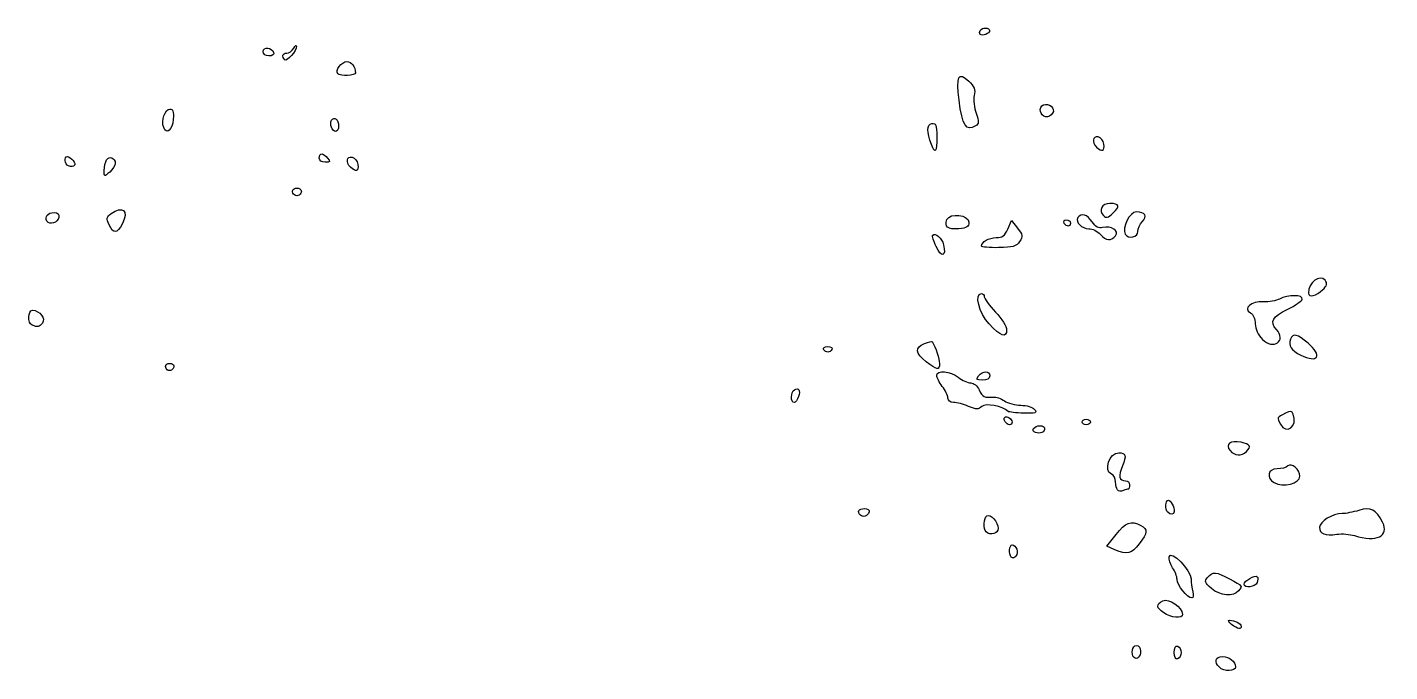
# Model space of a CAD drawing. Header units: centimetres. Extents: x -9 to 9, y -13.5 to 12.3.
# Drawn here: x 0.52 to 7.64, y 4.32 to 7.69 of the extents above; entities that cross this region are included whole.
import ezdxf

# ---------------------------------------------------------------- set-up
doc = ezdxf.new("R2010")
doc.units = ezdxf.units.CM
doc.header["$MEASUREMENT"] = 0
doc.layers.add('Layer 1', color=7, linetype='Continuous')

msp = doc.modelspace()

# ---------------------------------------------------------------- linework, layer by layer
at = {"layer": 'Layer 1'}
for points, knots in [([(5.55122, 7.67458), (5.55122, 7.69128), (5.51159, 7.69166), (5.50132, 7.67511), (5.50132, 7.67511), (5.49704, 7.66819), (5.4973, 7.65878), (5.50189, 7.65419), (5.50189, 7.65419), (5.51329, 7.64279), (5.55122, 7.65851), (5.55122, 7.67463), (5.55122, 7.67463), (5.55122, 7.67463), (5.55122, 7.67458), (5.55122, 7.67458)], [0, 0, 0, 0, 0.2, 0.2, 0.2, 0.2, 0.4, 0.4, 0.4, 0.4, 0.6, 0.6, 0.6, 0.6, 1, 1, 1, 1]), ([(1.80593, 7.55974), (1.79672, 7.5874), (1.75112, 7.59133), (1.75112, 7.56448), (1.75112, 7.56448), (1.75112, 7.55093), (1.76362, 7.54148), (1.78157, 7.54148), (1.78157, 7.54148), (1.79943, 7.54148), (1.8095, 7.54903), (1.80594, 7.55975), (1.80594, 7.55975), (1.80594, 7.55975), (1.80593, 7.55974), (1.80593, 7.55974)], [0, 0, 0, 0, 0.2, 0.2, 0.2, 0.2, 0.4, 0.4, 0.4, 0.4, 0.6, 0.6, 0.6, 0.6, 1, 1, 1, 1]), ([(1.92573, 7.59263), (1.92562, 7.60066), (1.91891, 7.59572), (1.91071, 7.58167), (1.91071, 7.58167), (1.90252, 7.5676), (1.88627, 7.55609), (1.87462, 7.55609), (1.87462, 7.55609), (1.85206, 7.55609), (1.84661, 7.53854), (1.86382, 7.52133), (1.86382, 7.52133), (1.87507, 7.51008), (1.92592, 7.56865), (1.92573, 7.59263)], [0, 0, 0, 0, 0.2, 0.2, 0.2, 0.2, 0.4, 0.4, 0.4, 0.4, 0.6, 0.6, 0.6, 0.6, 1, 1, 1, 1]), ([(2.23343, 7.45258), (2.23343, 7.48569), (2.21345, 7.51224), (2.18853, 7.51224), (2.18853, 7.51224), (2.16036, 7.51224), (2.12517, 7.46459), (2.14137, 7.44839), (2.14137, 7.44839), (2.15575, 7.43401), (2.23343, 7.43755), (2.23343, 7.4526), (2.23343, 7.4526), (2.23343, 7.4526), (2.23343, 7.45258), (2.23343, 7.45258)], [0, 0, 0, 0, 0.2, 0.2, 0.2, 0.2, 0.4, 0.4, 0.4, 0.4, 0.6, 0.6, 0.6, 0.6, 1, 1, 1, 1]), ([(5.47775, 7.1755), (5.49603, 7.18706), (5.49641, 7.19692), (5.48032, 7.24142), (5.48032, 7.24142), (5.46991, 7.2702), (5.4654, 7.31195), (5.47029, 7.33421), (5.47029, 7.33421), (5.47719, 7.36564), (5.47087, 7.38248), (5.44194, 7.40965), (5.44194, 7.40965), (5.38761, 7.46069), (5.37518, 7.43612), (5.39118, 7.30931), (5.39118, 7.30931), (5.40802, 7.17579), (5.4284, 7.14429), (5.47775, 7.17551), (5.47775, 7.17551), (5.47775, 7.17551), (5.47775, 7.1755), (5.47775, 7.1755)], [0, 0, 0, 0, 0.1428571, 0.1428571, 0.1428571, 0.1428571, 0.2857143, 0.2857143, 0.2857143, 0.2857143, 0.4285714, 0.4285714, 0.4285714, 0.4285714, 0.5714286, 0.5714286, 0.5714286, 0.5714286, 0.7142857, 0.7142857, 0.7142857, 0.7142857, 1, 1, 1, 1]), ([(5.88432, 7.25114), (5.88966, 7.27886), (5.84503, 7.30031), (5.82458, 7.27985), (5.82458, 7.27985), (5.80346, 7.25872), (5.82515, 7.21704), (5.85433, 7.22267), (5.85433, 7.22267), (5.86833, 7.22539), (5.88183, 7.23818), (5.88432, 7.25114)], [0, 0, 0, 0, 0.25, 0.25, 0.25, 0.25, 0.5, 0.5, 0.5, 0.5, 1, 1, 1, 1]), ([(1.28065, 7.20984), (1.28408, 7.25041), (1.27969, 7.26352), (1.26266, 7.26352), (1.26266, 7.26352), (1.23733, 7.26352), (1.21712, 7.20272), (1.2307, 7.16734), (1.2307, 7.16734), (1.24585, 7.12787), (1.27589, 7.15343), (1.28065, 7.20985), (1.28065, 7.20985), (1.28065, 7.20985), (1.28065, 7.20984), (1.28065, 7.20984)], [0, 0, 0, 0, 0.2, 0.2, 0.2, 0.2, 0.4, 0.4, 0.4, 0.4, 0.6, 0.6, 0.6, 0.6, 1, 1, 1, 1]), ([(2.14574, 7.17497), (2.14574, 7.20835), (2.1227, 7.2269), (2.10892, 7.2046), (2.10892, 7.2046), (2.09664, 7.18474), (2.11094, 7.1466), (2.13067, 7.1466), (2.13067, 7.1466), (2.13896, 7.1466), (2.14574, 7.15937), (2.14574, 7.17497)], [0, 0, 0, 0, 0.25, 0.25, 0.25, 0.25, 0.5, 0.5, 0.5, 0.5, 1, 1, 1, 1]), ([(5.27443, 7.11808), (5.27443, 7.1809), (5.27052, 7.19146), (5.24885, 7.18715), (5.24885, 7.18715), (5.22195, 7.1818), (5.22103, 7.14403), (5.2462, 7.07783), (5.2462, 7.07783), (5.26614, 7.02538), (5.27443, 7.03719), (5.27443, 7.11808)], [0, 0, 0, 0, 0.25, 0.25, 0.25, 0.25, 0.5, 0.5, 0.5, 0.5, 1, 1, 1, 1]), ([(6.11051, 7.06461), (6.08433, 7.0908), (6.08923, 7.12301), (6.11855, 7.11742), (6.11855, 7.11742), (6.13262, 7.11476), (6.14623, 7.09781), (6.1488, 7.07981), (6.1488, 7.07981), (6.15393, 7.04383), (6.13773, 7.03739), (6.11051, 7.06461)], [0, 0, 0, 0, 0.25, 0.25, 0.25, 0.25, 0.5, 0.5, 0.5, 0.5, 1, 1, 1, 1]), ([(0.75729, 6.99381), (0.74788, 7.00515), (0.7344, 7.01443), (0.72735, 7.01443), (0.72735, 7.01443), (0.70757, 7.01443), (0.71218, 6.97386), (0.73279, 6.96646), (0.73279, 6.96646), (0.76206, 6.95596), (0.77589, 6.97141), (0.75729, 6.9938), (0.75729, 6.9938), (0.75729, 6.9938), (0.75729, 6.99381), (0.75729, 6.99381)], [0, 0, 0, 0, 0.2, 0.2, 0.2, 0.2, 0.4, 0.4, 0.4, 0.4, 0.6, 0.6, 0.6, 0.6, 1, 1, 1, 1]), ([(0.9776, 6.97931), (0.9776, 7.00799), (0.94673, 7.02077), (0.93234, 6.99805), (0.93234, 6.99805), (0.92532, 6.98697), (0.91948, 6.96209), (0.91936, 6.94276), (0.91936, 6.94276), (0.91915, 6.90853), (0.91991, 6.9083), (0.94837, 6.93406), (0.94837, 6.93406), (0.96445, 6.94861), (0.9776, 6.96897), (0.9776, 6.97931)], [0, 0, 0, 0, 0.2, 0.2, 0.2, 0.2, 0.4, 0.4, 0.4, 0.4, 0.6, 0.6, 0.6, 0.6, 1, 1, 1, 1]), ([(2.0882, 7.00739), (2.07819, 7.01945), (2.06423, 7.02931), (2.05718, 7.02931), (2.05718, 7.02931), (2.05013, 7.02931), (2.04435, 7.01945), (2.04435, 7.00739), (2.04435, 7.00739), (2.04435, 6.99479), (2.05754, 6.98547), (2.07537, 6.98547), (2.07537, 6.98547), (2.10129, 6.98547), (2.1034, 6.98909), (2.0882, 7.00739)], [0, 0, 0, 0, 0.2, 0.2, 0.2, 0.2, 0.4, 0.4, 0.4, 0.4, 0.6, 0.6, 0.6, 0.6, 1, 1, 1, 1]), ([(2.24654, 6.97409), (2.24397, 6.99209), (2.23036, 7.00902), (2.21629, 7.0117), (2.21629, 7.0117), (2.18697, 7.01729), (2.18207, 6.98508), (2.20825, 6.95889), (2.20825, 6.95889), (2.23547, 6.93168), (2.25167, 6.93811), (2.24654, 6.97409)], [0, 0, 0, 0, 0.25, 0.25, 0.25, 0.25, 0.5, 0.5, 0.5, 0.5, 1, 1, 1, 1]), ([(1.94892, 6.82343), (1.95973, 6.84092), (1.93223, 6.85825), (1.91277, 6.84622), (1.91277, 6.84622), (1.89642, 6.83612), (1.90715, 6.80983), (1.92762, 6.80983), (1.92762, 6.80983), (1.93471, 6.80983), (1.94429, 6.81595), (1.94892, 6.82343)], [0, 0, 0, 0, 0.25, 0.25, 0.25, 0.25, 0.5, 0.5, 0.5, 0.5, 1, 1, 1, 1]), ([(0.68254, 6.69672), (0.68588, 6.71406), (0.67809, 6.72213), (0.65799, 6.72213), (0.65799, 6.72213), (0.62447, 6.72213), (0.60591, 6.7003), (0.62002, 6.67747), (0.62002, 6.67747), (0.63424, 6.65445), (0.67693, 6.6676), (0.68254, 6.69672)], [0, 0, 0, 0, 0.25, 0.25, 0.25, 0.25, 0.5, 0.5, 0.5, 0.5, 1, 1, 1, 1]), ([(1.01452, 6.66411), (1.04912, 6.73102), (1.01586, 6.76053), (0.95555, 6.71644), (0.95555, 6.71644), (0.93169, 6.699), (0.93022, 6.69072), (0.94513, 6.65798), (0.94513, 6.65798), (0.96783, 6.60817), (0.98643, 6.60981), (1.01452, 6.66412), (1.01452, 6.66412), (1.01452, 6.66412), (1.01452, 6.66411), (1.01452, 6.66411)], [0, 0, 0, 0, 0.2, 0.2, 0.2, 0.2, 0.4, 0.4, 0.4, 0.4, 0.6, 0.6, 0.6, 0.6, 1, 1, 1, 1]), ([(5.4429, 6.67098), (5.4429, 6.71014), (5.34214, 6.72245), (5.32779, 6.68505), (5.32779, 6.68505), (5.31318, 6.64697), (5.33187, 6.6325), (5.38946, 6.6373), (5.38946, 6.6373), (5.43168, 6.64082), (5.44291, 6.6479), (5.44291, 6.67099), (5.44291, 6.67099), (5.44291, 6.67099), (5.4429, 6.67098), (5.4429, 6.67098)], [0, 0, 0, 0, 0.2, 0.2, 0.2, 0.2, 0.4, 0.4, 0.4, 0.4, 0.6, 0.6, 0.6, 0.6, 1, 1, 1, 1]), ([(6.12951, 6.60835), (6.11496, 6.62443), (6.08844, 6.63758), (6.07057, 6.63758), (6.07057, 6.63758), (6.03351, 6.63758), (5.99812, 6.67263), (6.01219, 6.6954), (6.01219, 6.6954), (6.02859, 6.72193), (6.0622, 6.71199), (6.08772, 6.67303), (6.08772, 6.67303), (6.10494, 6.64675), (6.12117, 6.63771), (6.14157, 6.64305), (6.14157, 6.64305), (6.18622, 6.65472), (6.23084, 6.62627), (6.20905, 6.60001), (6.20905, 6.60001), (6.18519, 6.57126), (6.16075, 6.57382), (6.12951, 6.60834), (6.12951, 6.60834), (6.12951, 6.60834), (6.12951, 6.60835), (6.12951, 6.60835)], [0, 0, 0, 0, 0.125, 0.125, 0.125, 0.125, 0.25, 0.25, 0.25, 0.25, 0.375, 0.375, 0.375, 0.375, 0.5, 0.5, 0.5, 0.5, 0.625, 0.625, 0.625, 0.625, 0.75, 0.75, 0.75, 0.75, 1, 1, 1, 1]), ([(6.14656, 6.70604), (6.11903, 6.73356), (6.13832, 6.76937), (6.18066, 6.76937), (6.18066, 6.76937), (6.23094, 6.76937), (6.23596, 6.75503), (6.19778, 6.72048), (6.19778, 6.72048), (6.16824, 6.69374), (6.16091, 6.69168), (6.14656, 6.70604)], [0, 0, 0, 0, 0.25, 0.25, 0.25, 0.25, 0.5, 0.5, 0.5, 0.5, 1, 1, 1, 1]), ([(6.26087, 6.60888), (6.241, 6.64103), (6.28367, 6.72552), (6.31978, 6.72552), (6.31978, 6.72552), (6.36488, 6.72552), (6.37837, 6.70191), (6.34967, 6.67321), (6.34967, 6.67321), (6.3371, 6.66064), (6.32681, 6.63767), (6.32681, 6.62216), (6.32681, 6.62216), (6.32681, 6.59193), (6.27747, 6.582), (6.26086, 6.60888), (6.26086, 6.60888), (6.26086, 6.60888), (6.26087, 6.60888), (6.26087, 6.60888)], [0, 0, 0, 0, 0.1666667, 0.1666667, 0.1666667, 0.1666667, 0.3333333, 0.3333333, 0.3333333, 0.3333333, 0.5, 0.5, 0.5, 0.5, 0.6666667, 0.6666667, 0.6666667, 0.6666667, 1, 1, 1, 1]), ([(5.70813, 6.57003), (5.72611, 6.59711), (5.72481, 6.60525), (5.69678, 6.64088), (5.69678, 6.64088), (5.69678, 6.64088), (5.66511, 6.68114), (5.66511, 6.68114), (5.66511, 6.68114), (5.66511, 6.68114), (5.64607, 6.63587), (5.64607, 6.63587), (5.64607, 6.63587), (5.63111, 6.6003), (5.61811, 6.5906), (5.58541, 6.5906), (5.58541, 6.5906), (5.54707, 6.5906), (5.5087, 6.56844), (5.5087, 6.5463), (5.5087, 6.5463), (5.5087, 6.54124), (5.549, 6.53762), (5.59826, 6.53827), (5.59826, 6.53827), (5.67215, 6.53923), (5.69137, 6.5448), (5.70814, 6.57003), (5.70814, 6.57003), (5.70814, 6.57003), (5.70813, 6.57003), (5.70813, 6.57003)], [0, 0, 0, 0, 0.1111111, 0.1111111, 0.1111111, 0.1111111, 0.2222222, 0.2222222, 0.2222222, 0.2222222, 0.3333333, 0.3333333, 0.3333333, 0.3333333, 0.4444444, 0.4444444, 0.4444444, 0.4444444, 0.5555556, 0.5555556, 0.5555556, 0.5555556, 0.6666667, 0.6666667, 0.6666667, 0.6666667, 0.7777778, 0.7777778, 0.7777778, 0.7777778, 1, 1, 1, 1]), ([(5.9395, 6.66706), (5.93453, 6.6751), (5.94071, 6.68167), (5.95325, 6.68167), (5.95325, 6.68167), (5.96578, 6.68167), (5.97604, 6.6751), (5.97604, 6.66706), (5.97604, 6.66706), (5.97604, 6.65902), (5.96985, 6.65245), (5.96229, 6.65245), (5.96229, 6.65245), (5.95473, 6.65245), (5.94447, 6.65902), (5.9395, 6.66706)], [0, 0, 0, 0, 0.2, 0.2, 0.2, 0.2, 0.4, 0.4, 0.4, 0.4, 0.6, 0.6, 0.6, 0.6, 1, 1, 1, 1]), ([(5.31005, 6.55312), (5.30094, 6.58942), (5.26778, 6.6179), (5.25247, 6.60258), (5.25247, 6.60258), (5.24904, 6.59917), (5.25754, 6.57263), (5.27137, 6.54366), (5.27137, 6.54366), (5.2994, 6.48491), (5.32557, 6.49132), (5.31006, 6.55312), (5.31006, 6.55312), (5.31006, 6.55312), (5.31005, 6.55312), (5.31005, 6.55312)], [0, 0, 0, 0, 0.2, 0.2, 0.2, 0.2, 0.4, 0.4, 0.4, 0.4, 0.6, 0.6, 0.6, 0.6, 1, 1, 1, 1]), ([(7.21837, 6.30022), (7.21837, 6.3558), (7.27746, 6.40166), (7.30551, 6.36786), (7.30551, 6.36786), (7.319, 6.35161), (7.31621, 6.3408), (7.29243, 6.31701), (7.29243, 6.31701), (7.26145, 6.28603), (7.21837, 6.27626), (7.21837, 6.30022)], [0, 0, 0, 0, 0.25, 0.25, 0.25, 0.25, 0.5, 0.5, 0.5, 0.5, 1, 1, 1, 1]), ([(5.63995, 6.1086), (5.63995, 6.12486), (5.61364, 6.1667), (5.58149, 6.20158), (5.58149, 6.20158), (5.54934, 6.23647), (5.52303, 6.27249), (5.52303, 6.28164), (5.52303, 6.28164), (5.52303, 6.29079), (5.51645, 6.29827), (5.50841, 6.29827), (5.50841, 6.29827), (5.46977, 6.29827), (5.49517, 6.19771), (5.5486, 6.13916), (5.5486, 6.13916), (5.60864, 6.07337), (5.63995, 6.06289), (5.63995, 6.10859), (5.63995, 6.10859), (5.63995, 6.10859), (5.63995, 6.1086), (5.63995, 6.1086)], [0, 0, 0, 0, 0.1428571, 0.1428571, 0.1428571, 0.1428571, 0.2857143, 0.2857143, 0.2857143, 0.2857143, 0.4285714, 0.4285714, 0.4285714, 0.4285714, 0.5714286, 0.5714286, 0.5714286, 0.5714286, 0.7142857, 0.7142857, 0.7142857, 0.7142857, 1, 1, 1, 1]), ([(6.97762, 6.05851), (6.95454, 6.08159), (6.94067, 6.1119), (6.94067, 6.13925), (6.94067, 6.13925), (6.94067, 6.16529), (6.93058, 6.18868), (6.91578, 6.19697), (6.91578, 6.19697), (6.87432, 6.22017), (6.91912, 6.25915), (6.98304, 6.25547), (6.98304, 6.25547), (7.01199, 6.25382), (7.05004, 6.26016), (7.0676, 6.26962), (7.0676, 6.26962), (7.11105, 6.293), (7.19325, 6.29225), (7.18597, 6.26855), (7.18597, 6.26855), (7.18289, 6.2585), (7.14914, 6.23521), (7.11098, 6.21679), (7.11098, 6.21679), (7.02969, 6.17756), (7.01475, 6.1507), (7.05156, 6.11003), (7.05156, 6.11003), (7.10581, 6.05008), (7.03524, 6.00092), (6.97763, 6.05853), (6.97763, 6.05853), (6.97763, 6.05853), (6.97762, 6.05851), (6.97762, 6.05851)], [0, 0, 0, 0, 0.1, 0.1, 0.1, 0.1, 0.2, 0.2, 0.2, 0.2, 0.3, 0.3, 0.3, 0.3, 0.4, 0.4, 0.4, 0.4, 0.5, 0.5, 0.5, 0.5, 0.6, 0.6, 0.6, 0.6, 0.7, 0.7, 0.7, 0.7, 0.8, 0.8, 0.8, 0.8, 1, 1, 1, 1]), ([(0.59619, 6.14326), (0.6155, 6.16653), (0.58219, 6.21058), (0.54528, 6.21058), (0.54528, 6.21058), (0.51932, 6.21058), (0.51706, 6.1429), (0.54267, 6.13257), (0.54267, 6.13257), (0.5723, 6.12061), (0.57841, 6.12183), (0.59619, 6.14326)], [0, 0, 0, 0, 0.25, 0.25, 0.25, 0.25, 0.5, 0.5, 0.5, 0.5, 1, 1, 1, 1]), ([(7.17884, 5.97583), (7.128, 6.00115), (7.11225, 6.02602), (7.12539, 6.06025), (7.12539, 6.06025), (7.13757, 6.092), (7.16073, 6.08653), (7.21665, 6.03871), (7.21665, 6.03871), (7.29356, 5.97293), (7.26847, 5.93119), (7.17884, 5.97583)], [0, 0, 0, 0, 0.25, 0.25, 0.25, 0.25, 0.5, 0.5, 0.5, 0.5, 1, 1, 1, 1]), ([(4.72648, 6.00596), (4.73145, 6.014), (4.72158, 6.02057), (4.70456, 6.02057), (4.70456, 6.02057), (4.68753, 6.02057), (4.67767, 6.014), (4.68264, 6.00596), (4.68264, 6.00596), (4.68761, 5.99792), (4.69747, 5.99135), (4.70456, 5.99135), (4.70456, 5.99135), (4.71165, 5.99135), (4.72152, 5.99792), (4.72648, 6.00596)], [0, 0, 0, 0, 0.2, 0.2, 0.2, 0.2, 0.4, 0.4, 0.4, 0.4, 0.6, 0.6, 0.6, 0.6, 1, 1, 1, 1]), ([(5.28879, 5.93219), (5.28879, 5.95456), (5.26849, 6.0165), (5.25132, 6.04656), (5.25132, 6.04656), (5.25004, 6.0488), (5.23164, 6.044), (5.21043, 6.03596), (5.21043, 6.03596), (5.159, 6.01641), (5.1618, 5.98677), (5.21936, 5.94141), (5.21936, 5.94141), (5.27653, 5.89635), (5.28879, 5.89473), (5.28879, 5.93219)], [0, 0, 0, 0, 0.2, 0.2, 0.2, 0.2, 0.4, 0.4, 0.4, 0.4, 0.6, 0.6, 0.6, 0.6, 1, 1, 1, 1]), ([(1.28402, 5.91913), (1.28402, 5.9267), (1.27415, 5.93288), (1.2621, 5.93288), (1.2621, 5.93288), (1.2395, 5.93288), (1.23306, 5.91564), (1.24952, 5.89918), (1.24952, 5.89918), (1.2612, 5.8875), (1.28402, 5.90073), (1.28402, 5.91913)], [0, 0, 0, 0, 0.25, 0.25, 0.25, 0.25, 0.5, 0.5, 0.5, 0.5, 1, 1, 1, 1]), ([(5.78577, 5.69195), (5.77586, 5.7039), (5.74375, 5.71365), (5.71434, 5.71365), (5.71434, 5.71365), (5.68496, 5.71365), (5.64625, 5.72392), (5.62833, 5.73647), (5.62833, 5.73647), (5.61041, 5.74903), (5.58428, 5.75813), (5.57027, 5.75671), (5.57027, 5.75671), (5.52352, 5.75197), (5.51306, 5.75724), (5.4963, 5.79403), (5.4963, 5.79403), (5.48711, 5.81421), (5.46731, 5.83057), (5.45208, 5.83057), (5.45208, 5.83057), (5.43691, 5.83057), (5.40778, 5.84372), (5.38735, 5.8598), (5.38735, 5.8598), (5.34466, 5.89338), (5.27441, 5.89915), (5.27441, 5.86908), (5.27441, 5.86908), (5.27441, 5.8581), (5.28756, 5.8324), (5.30364, 5.81196), (5.30364, 5.81196), (5.31972, 5.79152), (5.33287, 5.76432), (5.33287, 5.75153), (5.33287, 5.75153), (5.33287, 5.73788), (5.34515, 5.72826), (5.36257, 5.72826), (5.36257, 5.72826), (5.37891, 5.72826), (5.41432, 5.71904), (5.44127, 5.70778), (5.44127, 5.70778), (5.48273, 5.69046), (5.49335, 5.69038), (5.51027, 5.70725), (5.51027, 5.70725), (5.52931, 5.72629), (5.6196, 5.70943), (5.64737, 5.68165), (5.64737, 5.68165), (5.65183, 5.67717), (5.68885, 5.67278), (5.72963, 5.67186), (5.72963, 5.67186), (5.79363, 5.67042), (5.80131, 5.67314), (5.78576, 5.69189), (5.78576, 5.69189), (5.78576, 5.69189), (5.78577, 5.69195), (5.78577, 5.69195)], [0, 0, 0, 0, 0.0588235, 0.0588235, 0.0588235, 0.0588235, 0.1176471, 0.1176471, 0.1176471, 0.1176471, 0.1764706, 0.1764706, 0.1764706, 0.1764706, 0.2352941, 0.2352941, 0.2352941, 0.2352941, 0.2941176, 0.2941176, 0.2941176, 0.2941176, 0.3529412, 0.3529412, 0.3529412, 0.3529412, 0.4117647, 0.4117647, 0.4117647, 0.4117647, 0.4705882, 0.4705882, 0.4705882, 0.4705882, 0.5294118, 0.5294118, 0.5294118, 0.5294118, 0.5882353, 0.5882353, 0.5882353, 0.5882353, 0.6470588, 0.6470588, 0.6470588, 0.6470588, 0.7058824, 0.7058824, 0.7058824, 0.7058824, 0.7647059, 0.7647059, 0.7647059, 0.7647059, 0.8235294, 0.8235294, 0.8235294, 0.8235294, 0.8823529, 0.8823529, 0.8823529, 0.8823529, 1, 1, 1, 1]), ([(5.55188, 5.86711), (5.55188, 5.87917), (5.54282, 5.88903), (5.53174, 5.88903), (5.53174, 5.88903), (5.52067, 5.88903), (5.50342, 5.87916), (5.49341, 5.86711), (5.49341, 5.86711), (5.47802, 5.84857), (5.48113, 5.84519), (5.51354, 5.84519), (5.51354, 5.84519), (5.53787, 5.84519), (5.55187, 5.8532), (5.55187, 5.86711), (5.55187, 5.86711), (5.55187, 5.86711), (5.55188, 5.86711), (5.55188, 5.86711)], [0, 0, 0, 0, 0.1666667, 0.1666667, 0.1666667, 0.1666667, 0.3333333, 0.3333333, 0.3333333, 0.3333333, 0.5, 0.5, 0.5, 0.5, 0.6666667, 0.6666667, 0.6666667, 0.6666667, 1, 1, 1, 1]), ([(4.55125, 5.75859), (4.5622, 5.7931), (4.55291, 5.80882), (4.52995, 5.79463), (4.52995, 5.79463), (4.51078, 5.78278), (4.50917, 5.72826), (4.52799, 5.72826), (4.52799, 5.72826), (4.53549, 5.72826), (4.54595, 5.74191), (4.55125, 5.75859)], [0, 0, 0, 0, 0.25, 0.25, 0.25, 0.25, 0.5, 0.5, 0.5, 0.5, 1, 1, 1, 1]), ([(5.66903, 5.6251), (5.66903, 5.64234), (5.64052, 5.66079), (5.63005, 5.65032), (5.63005, 5.65032), (5.61958, 5.63985), (5.63803, 5.61134), (5.65527, 5.61134), (5.65527, 5.61134), (5.66284, 5.61134), (5.66902, 5.61753), (5.66902, 5.6251), (5.66902, 5.6251), (5.66902, 5.6251), (5.66903, 5.6251), (5.66903, 5.6251)], [0, 0, 0, 0, 0.2, 0.2, 0.2, 0.2, 0.4, 0.4, 0.4, 0.4, 0.6, 0.6, 0.6, 0.6, 1, 1, 1, 1]), ([(6.07828, 5.62595), (6.07828, 5.63399), (6.06841, 5.64056), (6.05636, 5.64056), (6.05636, 5.64056), (6.0443, 5.64056), (6.03444, 5.63399), (6.03444, 5.62595), (6.03444, 5.62595), (6.03444, 5.61791), (6.04431, 5.61133), (6.05636, 5.61133), (6.05636, 5.61133), (6.06842, 5.61133), (6.07828, 5.61791), (6.07828, 5.62595)], [0, 0, 0, 0, 0.2, 0.2, 0.2, 0.2, 0.4, 0.4, 0.4, 0.4, 0.6, 0.6, 0.6, 0.6, 1, 1, 1, 1]), ([(7.07201, 5.61484), (7.05329, 5.64982), (7.05238, 5.64784), (7.098, 5.67158), (7.098, 5.67158), (7.12496, 5.68561), (7.13265, 5.68478), (7.13943, 5.6671), (7.13943, 5.6671), (7.16376, 5.60371), (7.10312, 5.5567), (7.07201, 5.61483), (7.07201, 5.61483), (7.07201, 5.61483), (7.07201, 5.61484), (7.07201, 5.61484)], [0, 0, 0, 0, 0.2, 0.2, 0.2, 0.2, 0.4, 0.4, 0.4, 0.4, 0.6, 0.6, 0.6, 0.6, 1, 1, 1, 1]), ([(5.8365, 5.5811), (5.84112, 5.58859), (5.83882, 5.59847), (5.83137, 5.60307), (5.83137, 5.60307), (5.81231, 5.61485), (5.76983, 5.59639), (5.7796, 5.58058), (5.7796, 5.58058), (5.79019, 5.56345), (5.82578, 5.56378), (5.83649, 5.58111), (5.83649, 5.58111), (5.83649, 5.58111), (5.8365, 5.5811), (5.8365, 5.5811)], [0, 0, 0, 0, 0.2, 0.2, 0.2, 0.2, 0.4, 0.4, 0.4, 0.4, 0.6, 0.6, 0.6, 0.6, 1, 1, 1, 1]), ([(6.80861, 5.47624), (6.78107, 5.50942), (6.81082, 5.53193), (6.86615, 5.51978), (6.86615, 5.51978), (6.91514, 5.50902), (6.92116, 5.49849), (6.8939, 5.47123), (6.8939, 5.47123), (6.86968, 5.44701), (6.83098, 5.44928), (6.80861, 5.47624)], [0, 0, 0, 0, 0.25, 0.25, 0.25, 0.25, 0.5, 0.5, 0.5, 0.5, 1, 1, 1, 1]), ([(6.27679, 5.27518), (6.28015, 5.27518), (6.2829, 5.28505), (6.2829, 5.2971), (6.2829, 5.2971), (6.2829, 5.30915), (6.27342, 5.31902), (6.26184, 5.31902), (6.26184, 5.31902), (6.2279, 5.31902), (6.22319, 5.34171), (6.24588, 5.396), (6.24588, 5.396), (6.268, 5.44894), (6.26363, 5.46518), (6.22727, 5.46518), (6.22727, 5.46518), (6.17861, 5.46518), (6.14504, 5.36999), (6.1879, 5.35354), (6.1879, 5.35354), (6.19996, 5.3489), (6.20982, 5.33048), (6.20982, 5.31258), (6.20982, 5.31258), (6.20982, 5.27264), (6.22375, 5.25716), (6.25045, 5.2674), (6.25045, 5.2674), (6.26157, 5.27166), (6.27343, 5.27516), (6.27679, 5.27516), (6.27679, 5.27516), (6.27679, 5.27516), (6.27679, 5.27518), (6.27679, 5.27518)], [0, 0, 0, 0, 0.1, 0.1, 0.1, 0.1, 0.2, 0.2, 0.2, 0.2, 0.3, 0.3, 0.3, 0.3, 0.4, 0.4, 0.4, 0.4, 0.5, 0.5, 0.5, 0.5, 0.6, 0.6, 0.6, 0.6, 0.7, 0.7, 0.7, 0.7, 0.8, 0.8, 0.8, 0.8, 1, 1, 1, 1]), ([(7.03933, 5.30871), (6.99673, 5.33353), (7.00678, 5.38062), (7.05468, 5.38062), (7.05468, 5.38062), (7.07719, 5.38062), (7.1026, 5.38762), (7.11116, 5.39618), (7.11116, 5.39618), (7.12954, 5.41456), (7.17453, 5.37657), (7.17453, 5.34268), (7.17453, 5.34268), (7.17453, 5.30426), (7.08543, 5.28187), (7.03933, 5.30871)], [0, 0, 0, 0, 0.2, 0.2, 0.2, 0.2, 0.4, 0.4, 0.4, 0.4, 0.6, 0.6, 0.6, 0.6, 1, 1, 1, 1]), ([(6.51676, 5.15705), (6.51676, 5.18234), (6.49902, 5.21671), (6.48596, 5.21671), (6.48596, 5.21671), (6.47081, 5.21671), (6.46826, 5.16777), (6.48265, 5.15337), (6.48265, 5.15337), (6.49676, 5.13926), (6.51675, 5.14141), (6.51675, 5.15705), (6.51675, 5.15705), (6.51675, 5.15705), (6.51676, 5.15705), (6.51676, 5.15705)], [0, 0, 0, 0, 0.2, 0.2, 0.2, 0.2, 0.4, 0.4, 0.4, 0.4, 0.6, 0.6, 0.6, 0.6, 1, 1, 1, 1]), ([(4.92026, 5.15551), (4.92349, 5.16521), (4.9126, 5.17287), (4.8956, 5.17287), (4.8956, 5.17287), (4.86524, 5.17287), (4.85614, 5.15752), (4.8752, 5.13846), (4.8752, 5.13846), (4.88874, 5.12492), (4.91315, 5.13414), (4.92027, 5.15551), (4.92027, 5.15551), (4.92027, 5.15551), (4.92026, 5.15551), (4.92026, 5.15551)], [0, 0, 0, 0, 0.2, 0.2, 0.2, 0.2, 0.4, 0.4, 0.4, 0.4, 0.6, 0.6, 0.6, 0.6, 1, 1, 1, 1]), ([(5.59594, 5.06951), (5.59594, 5.10278), (5.55557, 5.14751), (5.5363, 5.1356), (5.5363, 5.1356), (5.5208, 5.12602), (5.51816, 5.06552), (5.53261, 5.05107), (5.53261, 5.05107), (5.55394, 5.02974), (5.59595, 5.04197), (5.59595, 5.06952), (5.59595, 5.06952), (5.59595, 5.06952), (5.59594, 5.06951), (5.59594, 5.06951)], [0, 0, 0, 0, 0.2, 0.2, 0.2, 0.2, 0.4, 0.4, 0.4, 0.4, 0.6, 0.6, 0.6, 0.6, 1, 1, 1, 1]), ([(7.45953, 5.03162), (7.43541, 5.03927), (7.39393, 5.04234), (7.36734, 5.03846), (7.36734, 5.03846), (7.30509, 5.02937), (7.27684, 5.04075), (7.27684, 5.07487), (7.27684, 5.07487), (7.27684, 5.10524), (7.34509, 5.14676), (7.395, 5.14676), (7.395, 5.14676), (7.41255, 5.14676), (7.45214, 5.15431), (7.48296, 5.16355), (7.48296, 5.16355), (7.54659, 5.18262), (7.5708, 5.17042), (7.60656, 5.10126), (7.60656, 5.10126), (7.64402, 5.02883), (7.57362, 4.99549), (7.45955, 5.03162), (7.45955, 5.03162), (7.45955, 5.03162), (7.45953, 5.03162), (7.45953, 5.03162)], [0, 0, 0, 0, 0.125, 0.125, 0.125, 0.125, 0.25, 0.25, 0.25, 0.25, 0.375, 0.375, 0.375, 0.375, 0.5, 0.5, 0.5, 0.5, 0.625, 0.625, 0.625, 0.625, 0.75, 0.75, 0.75, 0.75, 1, 1, 1, 1]), ([(6.33332, 4.98789), (6.37801, 5.04649), (6.3797, 5.06465), (6.34233, 5.08466), (6.34233, 5.08466), (6.29148, 5.11187), (6.26067, 5.10075), (6.21214, 5.03767), (6.21214, 5.03767), (6.21214, 5.03767), (6.16435, 4.97555), (6.16435, 4.97555), (6.16435, 4.97555), (6.16435, 4.97555), (6.20536, 4.95794), (6.20536, 4.95794), (6.20536, 4.95794), (6.27011, 4.93013), (6.29342, 4.93559), (6.33331, 4.98789), (6.33331, 4.98789), (6.33331, 4.98789), (6.33332, 4.98789), (6.33332, 4.98789)], [0, 0, 0, 0, 0.1428571, 0.1428571, 0.1428571, 0.1428571, 0.2857143, 0.2857143, 0.2857143, 0.2857143, 0.4285714, 0.4285714, 0.4285714, 0.4285714, 0.5714286, 0.5714286, 0.5714286, 0.5714286, 0.7142857, 0.7142857, 0.7142857, 0.7142857, 1, 1, 1, 1]), ([(5.69339, 4.95995), (5.68855, 4.97255), (5.67782, 4.98286), (5.66953, 4.98286), (5.66953, 4.98286), (5.65271, 4.98286), (5.64887, 4.93485), (5.66444, 4.91928), (5.66444, 4.91928), (5.68049, 4.90324), (5.70301, 4.93489), (5.69339, 4.95995)], [0, 0, 0, 0, 0.25, 0.25, 0.25, 0.25, 0.5, 0.5, 0.5, 0.5, 1, 1, 1, 1]), ([(6.61371, 4.73806), (6.60886, 4.75614), (6.60481, 4.7864), (6.6047, 4.80529), (6.6047, 4.80529), (6.60442, 4.85095), (6.49868, 4.95845), (6.49084, 4.92102), (6.49084, 4.92102), (6.48792, 4.9071), (6.49586, 4.88098), (6.50848, 4.86296), (6.50848, 4.86296), (6.5211, 4.84495), (6.53142, 4.81729), (6.53142, 4.80151), (6.53142, 4.80151), (6.53142, 4.77164), (6.58478, 4.70517), (6.60875, 4.70517), (6.60875, 4.70517), (6.61633, 4.70517), (6.61856, 4.71997), (6.61371, 4.73805), (6.61371, 4.73805), (6.61371, 4.73805), (6.61371, 4.73806), (6.61371, 4.73806)], [0, 0, 0, 0, 0.125, 0.125, 0.125, 0.125, 0.25, 0.25, 0.25, 0.25, 0.375, 0.375, 0.375, 0.375, 0.5, 0.5, 0.5, 0.5, 0.625, 0.625, 0.625, 0.625, 0.75, 0.75, 0.75, 0.75, 1, 1, 1, 1]), ([(6.85327, 4.74205), (6.87486, 4.76807), (6.87629, 4.76617), (6.80503, 4.80589), (6.80503, 4.80589), (6.73869, 4.84287), (6.71668, 4.84426), (6.69081, 4.8131), (6.69081, 4.8131), (6.67394, 4.79277), (6.67685, 4.78467), (6.71176, 4.75464), (6.71176, 4.75464), (6.75779, 4.71504), (6.82583, 4.70899), (6.85327, 4.74205)], [0, 0, 0, 0, 0.2, 0.2, 0.2, 0.2, 0.4, 0.4, 0.4, 0.4, 0.6, 0.6, 0.6, 0.6, 1, 1, 1, 1]), ([(6.95024, 4.78617), (6.955, 4.79858), (6.95536, 4.81227), (6.95103, 4.81659), (6.95103, 4.81659), (6.94005, 4.82757), (6.8822, 4.79491), (6.8822, 4.77772), (6.8822, 4.77772), (6.8822, 4.75451), (6.94088, 4.7618), (6.95024, 4.78617)], [0, 0, 0, 0, 0.25, 0.25, 0.25, 0.25, 0.5, 0.5, 0.5, 0.5, 1, 1, 1, 1]), ([(6.56043, 4.61945), (6.56043, 4.65591), (6.48717, 4.7061), (6.45729, 4.69011), (6.45729, 4.69011), (6.42038, 4.67035), (6.42145, 4.65546), (6.46177, 4.62733), (6.46177, 4.62733), (6.50037, 4.60041), (6.56043, 4.59561), (6.56043, 4.61945)], [0, 0, 0, 0, 0.25, 0.25, 0.25, 0.25, 0.5, 0.5, 0.5, 0.5, 1, 1, 1, 1]), ([(6.86737, 4.55745), (6.86737, 4.57112), (6.83264, 4.58825), (6.80492, 4.58825), (6.80492, 4.58825), (6.796, 4.58825), (6.80147, 4.5786), (6.81708, 4.56679), (6.81708, 4.56679), (6.84978, 4.54206), (6.86737, 4.53879), (6.86737, 4.55746), (6.86737, 4.55746), (6.86737, 4.55746), (6.86737, 4.55745), (6.86737, 4.55745)], [0, 0, 0, 0, 0.2, 0.2, 0.2, 0.2, 0.4, 0.4, 0.4, 0.4, 0.6, 0.6, 0.6, 0.6, 1, 1, 1, 1]), ([(6.34088, 4.42821), (6.34088, 4.44382), (6.33101, 4.45658), (6.31896, 4.45658), (6.31896, 4.45658), (6.29728, 4.45658), (6.28831, 4.41171), (6.30638, 4.39364), (6.30638, 4.39364), (6.32162, 4.3784), (6.34088, 4.39769), (6.34088, 4.42821)], [0, 0, 0, 0, 0.25, 0.25, 0.25, 0.25, 0.5, 0.5, 0.5, 0.5, 1, 1, 1, 1]), ([(6.55281, 4.42004), (6.55281, 4.43477), (6.54459, 4.44957), (6.53454, 4.45292), (6.53454, 4.45292), (6.52297, 4.45676), (6.51627, 4.44472), (6.51627, 4.42004), (6.51627, 4.42004), (6.51627, 4.39535), (6.52297, 4.38329), (6.53454, 4.38715), (6.53454, 4.38715), (6.54459, 4.39051), (6.55281, 4.4053), (6.55281, 4.42004)], [0, 0, 0, 0, 0.2, 0.2, 0.2, 0.2, 0.4, 0.4, 0.4, 0.4, 0.6, 0.6, 0.6, 0.6, 1, 1, 1, 1]), ([(6.83744, 4.34404), (6.83744, 4.37332), (6.80594, 4.39812), (6.76875, 4.39812), (6.76875, 4.39812), (6.73241, 4.39812), (6.72449, 4.37076), (6.75267, 4.34258), (6.75267, 4.34258), (6.77614, 4.31911), (6.83744, 4.32017), (6.83744, 4.34407), (6.83744, 4.34407), (6.83744, 4.34407), (6.83744, 4.34404), (6.83744, 4.34404)], [0, 0, 0, 0, 0.2, 0.2, 0.2, 0.2, 0.4, 0.4, 0.4, 0.4, 0.6, 0.6, 0.6, 0.6, 1, 1, 1, 1])]:
    msp.add_open_spline(points, degree=3, knots=knots, dxfattribs=at)

doc.saveas('drawing.dxf')
